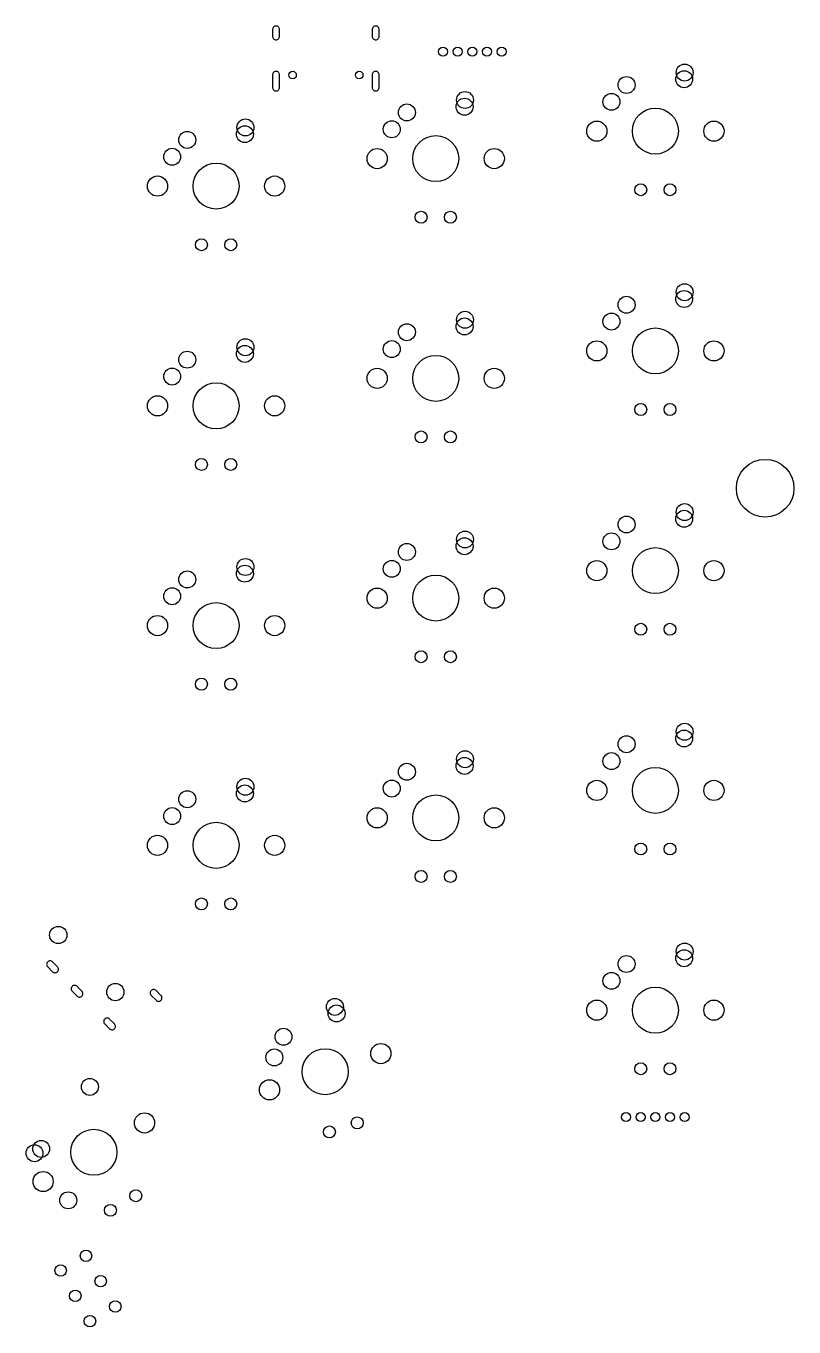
# Model space of a CAD drawing. Extents: x 31 to 332, y -142 to -29.
# Drawn here: x 193.1 to 259.7, y -141.8 to -29 of the extents above; entities that cross this region are included whole.
import ezdxf

# ---------------------------------------------------------------- set-up
doc = ezdxf.new("R2010")
doc.units = 0
doc.header["$MEASUREMENT"] = 0
doc.layers.add('BLACK', color=7, linetype='CONTINUOUS')

msp = doc.modelspace()

# ---------------------------------------------------------------- linework, layer by layer
at = {"layer": 'BLACK', "linetype": 'CONTINUOUS'}
for p, q in [((214.461, -29.229), (214.455, -29.2875)), ((214.455, -29.2875), (214.455, -29.8875)), ((214.478, -29.1727), (214.461, -29.229)), ((214.506, -29.1208), (214.478, -29.1727)), ((214.543, -29.0754), (214.506, -29.1208)), ((214.588, -29.0381), (214.543, -29.0754)), ((214.64, -29.0103), (214.588, -29.0381)), ((214.696, -28.9933), (214.64, -29.0103)), ((214.755, -28.9875), (214.696, -28.9933)), ((214.814, -28.9933), (214.755, -28.9875)), ((214.87, -29.0103), (214.814, -28.9933)), ((214.922, -29.0381), (214.87, -29.0103)), ((214.967, -29.0754), (214.922, -29.0381)), ((215.004, -29.1208), (214.967, -29.0754)), ((215.032, -29.1727), (215.004, -29.1208)), ((215.049, -29.229), (215.032, -29.1727)), ((215.055, -29.2875), (215.049, -29.229)), ((215.055, -29.8875), (215.055, -29.2875)), ((223.101, -29.229), (223.095, -29.2875)), ((223.095, -29.2875), (223.095, -29.8875)), ((223.118, -29.1727), (223.101, -29.229)), ((223.146, -29.1208), (223.118, -29.1727)), ((223.183, -29.0754), (223.146, -29.1208)), ((223.228, -29.0381), (223.183, -29.0754)), ((223.28, -29.0103), (223.228, -29.0381)), ((223.336, -28.9933), (223.28, -29.0103)), ((223.395, -28.9875), (223.336, -28.9933)), ((223.454, -28.9933), (223.395, -28.9875)), ((223.51, -29.0103), (223.454, -28.9933)), ((223.562, -29.0381), (223.51, -29.0103)), ((223.607, -29.0754), (223.562, -29.0381)), ((223.644, -29.1208), (223.607, -29.0754)), ((223.672, -29.1727), (223.644, -29.1208)), ((223.689, -29.229), (223.672, -29.1727)), ((223.695, -29.2875), (223.689, -29.229)), ((223.695, -29.8875), (223.695, -29.2875)), ((214.455, -29.8875), (214.461, -29.946)), ((214.461, -29.946), (214.478, -30.0023)), ((214.478, -30.0023), (214.506, -30.0542)), ((214.506, -30.0542), (214.543, -30.0996)), ((214.543, -30.0996), (214.588, -30.1369)), ((214.588, -30.1369), (214.64, -30.1647)), ((214.64, -30.1647), (214.696, -30.1817)), ((214.696, -30.1817), (214.755, -30.1875)), ((214.755, -30.1875), (214.814, -30.1817)), ((214.814, -30.1817), (214.87, -30.1647)), ((214.87, -30.1647), (214.922, -30.1369)), ((214.922, -30.1369), (214.967, -30.0996)), ((214.967, -30.0996), (215.004, -30.0542)), ((215.004, -30.0542), (215.032, -30.0023)), ((215.032, -30.0023), (215.049, -29.946)), ((215.049, -29.946), (215.055, -29.8875)), ((223.095, -29.8875), (223.101, -29.946)), ((223.101, -29.946), (223.118, -30.0023)), ((223.118, -30.0023), (223.146, -30.0542)), ((223.146, -30.0542), (223.183, -30.0996)), ((223.183, -30.0996), (223.228, -30.1369)), ((223.228, -30.1369), (223.28, -30.1647)), ((223.28, -30.1647), (223.336, -30.1817)), ((223.336, -30.1817), (223.395, -30.1875)), ((223.395, -30.1875), (223.454, -30.1817)), ((223.454, -30.1817), (223.51, -30.1647)), ((223.51, -30.1647), (223.562, -30.1369)), ((223.562, -30.1369), (223.607, -30.0996)), ((223.607, -30.0996), (223.644, -30.0542)), ((223.644, -30.0542), (223.672, -30.0023)), ((223.672, -30.0023), (223.689, -29.946)), ((223.689, -29.946), (223.695, -29.8875)), ((214.461, -33.159), (214.455, -33.2175)), ((214.455, -33.2175), (214.455, -34.3175)), ((214.478, -33.1027), (214.461, -33.159)), ((214.506, -33.0508), (214.478, -33.1027)), ((214.543, -33.0054), (214.506, -33.0508)), ((214.588, -32.9681), (214.543, -33.0054)), ((214.64, -32.9403), (214.588, -32.9681)), ((214.696, -32.9233), (214.64, -32.9403)), ((214.755, -32.9175), (214.696, -32.9233)), ((214.814, -32.9233), (214.755, -32.9175)), ((214.87, -32.9403), (214.814, -32.9233)), ((214.922, -32.9681), (214.87, -32.9403)), ((214.967, -33.0054), (214.922, -32.9681)), ((215.004, -33.0508), (214.967, -33.0054)), ((215.032, -33.1027), (215.004, -33.0508)), ((215.049, -33.159), (215.032, -33.1027)), ((215.055, -33.2175), (215.049, -33.159)), ((215.055, -34.3175), (215.055, -33.2175)), ((223.101, -33.159), (223.095, -33.2175)), ((223.095, -33.2175), (223.095, -34.3175)), ((223.118, -33.1027), (223.101, -33.159)), ((223.146, -33.0508), (223.118, -33.1027)), ((223.183, -33.0054), (223.146, -33.0508)), ((223.228, -32.9681), (223.183, -33.0054)), ((223.28, -32.9403), (223.228, -32.9681)), ((223.336, -32.9233), (223.28, -32.9403)), ((223.395, -32.9175), (223.336, -32.9233)), ((223.454, -32.9233), (223.395, -32.9175)), ((223.51, -32.9403), (223.454, -32.9233)), ((223.562, -32.9681), (223.51, -32.9403)), ((223.607, -33.0054), (223.562, -32.9681)), ((223.644, -33.0508), (223.607, -33.0054)), ((223.672, -33.1027), (223.644, -33.0508)), ((223.689, -33.159), (223.672, -33.1027)), ((223.695, -33.2175), (223.689, -33.159)), ((223.695, -34.3175), (223.695, -33.2175)), ((214.455, -34.3175), (214.461, -34.376)), ((214.461, -34.376), (214.478, -34.4323)), ((214.478, -34.4323), (214.506, -34.4842)), ((214.506, -34.4842), (214.543, -34.5296)), ((214.543, -34.5296), (214.588, -34.5669)), ((214.588, -34.5669), (214.64, -34.5947)), ((214.64, -34.5947), (214.696, -34.6117)), ((214.696, -34.6117), (214.755, -34.6175)), ((214.755, -34.6175), (214.814, -34.6117)), ((214.814, -34.6117), (214.87, -34.5947)), ((214.87, -34.5947), (214.922, -34.5669)), ((214.922, -34.5669), (214.967, -34.5296)), ((214.967, -34.5296), (215.004, -34.4842)), ((215.004, -34.4842), (215.032, -34.4323)), ((215.032, -34.4323), (215.049, -34.376)), ((215.049, -34.376), (215.055, -34.3175)), ((223.095, -34.3175), (223.101, -34.376)), ((223.101, -34.376), (223.118, -34.4323)), ((223.118, -34.4323), (223.146, -34.4842)), ((223.146, -34.4842), (223.183, -34.5296)), ((223.183, -34.5296), (223.228, -34.5669)), ((223.228, -34.5669), (223.28, -34.5947)), ((223.28, -34.5947), (223.336, -34.6117)), ((223.336, -34.6117), (223.395, -34.6175)), ((223.395, -34.6175), (223.454, -34.6117)), ((223.454, -34.6117), (223.51, -34.5947)), ((223.51, -34.5947), (223.562, -34.5669)), ((223.562, -34.5669), (223.607, -34.5296)), ((223.607, -34.5296), (223.644, -34.4842)), ((223.644, -34.4842), (223.672, -34.4323)), ((223.672, -34.4323), (223.689, -34.376)), ((223.689, -34.376), (223.695, -34.3175)), ((194.86, -110.273), (194.854, -110.332)), ((194.854, -110.332), (194.86, -110.39)), ((194.877, -110.217), (194.86, -110.273)), ((194.86, -110.39), (194.877, -110.447)), ((194.904, -110.165), (194.877, -110.217)), ((194.877, -110.447), (194.904, -110.499)), ((194.942, -110.12), (194.904, -110.165)), ((194.904, -110.499), (194.942, -110.544)), ((194.987, -110.083), (194.942, -110.12)), ((195.039, -110.055), (194.987, -110.083)), ((195.095, -110.038), (195.039, -110.055)), ((195.154, -110.032), (195.095, -110.038)), ((195.212, -110.038), (195.154, -110.032)), ((195.269, -110.055), (195.212, -110.038)), ((195.32, -110.083), (195.269, -110.055)), ((195.366, -110.12), (195.32, -110.083)), ((195.79, -110.544), (195.366, -110.12)), ((194.942, -110.544), (195.366, -110.968)), ((195.366, -110.968), (195.411, -111.006)), ((195.411, -111.006), (195.463, -111.033)), ((195.463, -111.033), (195.519, -111.05)), ((195.519, -111.05), (195.578, -111.056)), ((195.578, -111.056), (195.637, -111.05)), ((195.637, -111.05), (195.693, -111.033)), ((195.693, -111.033), (195.745, -111.006)), ((195.745, -111.006), (195.79, -110.968)), ((195.827, -110.59), (195.79, -110.544)), ((195.79, -110.968), (195.827, -110.923)), ((195.855, -110.641), (195.827, -110.59)), ((195.827, -110.923), (195.855, -110.871)), ((195.872, -110.698), (195.855, -110.641)), ((195.855, -110.871), (195.872, -110.815)), ((195.878, -110.756), (195.872, -110.698)), ((195.872, -110.815), (195.878, -110.756)), ((196.981, -112.395), (196.975, -112.453)), ((196.975, -112.453), (196.981, -112.512)), ((196.998, -112.338), (196.981, -112.395)), ((196.981, -112.512), (196.998, -112.568)), ((197.026, -112.287), (196.998, -112.338)), ((196.998, -112.568), (197.026, -112.62)), ((197.063, -112.241), (197.026, -112.287)), ((197.026, -112.62), (197.063, -112.665)), ((197.108, -112.204), (197.063, -112.241)), ((197.063, -112.665), (197.487, -113.09)), ((197.16, -112.176), (197.108, -112.204)), ((197.217, -112.159), (197.16, -112.176)), ((197.275, -112.153), (197.217, -112.159)), ((197.334, -112.159), (197.275, -112.153)), ((197.39, -112.176), (197.334, -112.159)), ((197.442, -112.204), (197.39, -112.176)), ((197.487, -112.241), (197.442, -112.204)), ((197.911, -112.665), (197.487, -112.241)), ((197.949, -112.711), (197.911, -112.665)), ((197.977, -112.763), (197.949, -112.711)), ((197.994, -112.819), (197.977, -112.763)), ((203.84, -112.748), (203.834, -112.807)), ((203.857, -112.692), (203.84, -112.748)), ((203.885, -112.64), (203.857, -112.692)), ((203.922, -112.595), (203.885, -112.64)), ((203.967, -112.557), (203.922, -112.595)), ((204.019, -112.53), (203.967, -112.557)), ((204.075, -112.513), (204.019, -112.53)), ((204.134, -112.507), (204.075, -112.513)), ((204.193, -112.513), (204.134, -112.507)), ((204.249, -112.53), (204.193, -112.513)), ((204.301, -112.557), (204.249, -112.53)), ((204.346, -112.595), (204.301, -112.557)), ((204.77, -113.019), (204.346, -112.595)), ((197.487, -113.09), (197.533, -113.127)), ((197.533, -113.127), (197.585, -113.155)), ((197.585, -113.155), (197.641, -113.172)), ((197.641, -113.172), (197.699, -113.178)), ((197.699, -113.178), (197.758, -113.172)), ((197.758, -113.172), (197.814, -113.155)), ((197.814, -113.155), (197.866, -113.127)), ((197.866, -113.127), (197.911, -113.09)), ((197.911, -113.09), (197.949, -113.044)), ((197.949, -113.044), (197.977, -112.992)), ((197.977, -112.992), (197.994, -112.936)), ((197.999, -112.878), (197.994, -112.819)), ((197.994, -112.936), (197.999, -112.878)), ((203.834, -112.807), (203.84, -112.865)), ((203.84, -112.865), (203.857, -112.922)), ((203.857, -112.922), (203.885, -112.974)), ((203.885, -112.974), (203.922, -113.019)), ((203.922, -113.019), (204.346, -113.443)), ((204.346, -113.443), (204.392, -113.481)), ((204.392, -113.481), (204.443, -113.508)), ((204.443, -113.508), (204.5, -113.525)), ((204.5, -113.525), (204.558, -113.531)), ((204.558, -113.531), (204.617, -113.525)), ((204.617, -113.525), (204.673, -113.508)), ((204.673, -113.508), (204.725, -113.481)), ((204.725, -113.481), (204.77, -113.443)), ((204.808, -113.064), (204.77, -113.019)), ((204.77, -113.443), (204.808, -113.398)), ((204.835, -113.116), (204.808, -113.064)), ((204.808, -113.398), (204.835, -113.346)), ((204.853, -113.173), (204.835, -113.116)), ((204.835, -113.346), (204.853, -113.29)), ((204.858, -113.231), (204.853, -113.173)), ((204.853, -113.29), (204.858, -113.231)), ((199.937, -115.032), (199.891, -115.07)), ((199.989, -115.005), (199.937, -115.032)), ((200.045, -114.987), (199.989, -115.005)), ((200.104, -114.982), (200.045, -114.987)), ((200.162, -114.987), (200.104, -114.982)), ((200.218, -115.005), (200.162, -114.987)), ((200.27, -115.032), (200.218, -115.005)), ((200.316, -115.07), (200.27, -115.032)), ((199.809, -115.223), (199.804, -115.282)), ((199.804, -115.282), (199.809, -115.34)), ((199.826, -115.167), (199.809, -115.223)), ((199.809, -115.34), (199.826, -115.397)), ((199.854, -115.115), (199.826, -115.167)), ((199.826, -115.397), (199.854, -115.448)), ((199.891, -115.07), (199.854, -115.115)), ((199.854, -115.448), (199.891, -115.494)), ((199.891, -115.494), (200.316, -115.918)), ((200.74, -115.494), (200.316, -115.07)), ((200.316, -115.918), (200.361, -115.955)), ((200.361, -115.955), (200.413, -115.983)), ((200.413, -115.983), (200.469, -116)), ((200.469, -116), (200.528, -116.006)), ((200.528, -116.006), (200.586, -116)), ((200.586, -116), (200.643, -115.983)), ((200.643, -115.983), (200.694, -115.955)), ((200.694, -115.955), (200.74, -115.918)), ((200.777, -115.539), (200.74, -115.494)), ((200.74, -115.918), (200.777, -115.873)), ((200.805, -115.591), (200.777, -115.539)), ((200.777, -115.873), (200.805, -115.821)), ((200.822, -115.647), (200.805, -115.591)), ((200.805, -115.821), (200.822, -115.764)), ((200.828, -115.706), (200.822, -115.647)), ((200.822, -115.764), (200.828, -115.706))]:
    msp.add_line(p, q, dxfattribs=at)
at = {"layer": 'BLACK'}
for centre, radius in [((229.235, -31.2102), 0.3937), ((230.505, -31.2102), 0.3937), ((231.775, -31.2102), 0.3937), ((233.045, -31.2102), 0.3937), ((234.315, -31.2102), 0.3937), ((250.19, -33.02), 0.735), ((216.185, -33.2375), 0.325), ((221.965, -33.2375), 0.325), ((245.15, -34.1), 0.735), ((250.15, -33.6), 0.735), ((231.14, -35.4012), 0.735), ((243.84, -35.56), 0.735), ((226.1, -36.4812), 0.735), ((231.1, -35.9812), 0.735), ((212.09, -37.7825), 0.735), ((224.79, -37.9412), 0.735), ((247.65, -38.1), 1.9939), ((207.05, -38.8625), 0.735), ((212.05, -38.3625), 0.735), ((242.57, -38.1), 0.875), ((252.73, -38.1), 0.875), ((228.6, -40.4812), 1.9939), ((205.74, -40.3225), 0.735), ((223.52, -40.4812), 0.875), ((233.68, -40.4812), 0.875), ((209.55, -42.8625), 1.9939), ((204.47, -42.8625), 0.875), ((214.63, -42.8625), 0.875), ((246.38, -43.18), 0.52), ((248.92, -43.18), 0.52), ((227.33, -45.5613), 0.52), ((229.87, -45.5613), 0.52), ((208.28, -47.9425), 0.52), ((210.82, -47.9425), 0.52), ((250.19, -52.07), 0.735), ((245.15, -53.15), 0.735), ((250.15, -52.65), 0.735), ((231.14, -54.4512), 0.735), ((243.84, -54.61), 0.735), ((226.1, -55.5312), 0.735), ((231.1, -55.0312), 0.735), ((247.65, -57.15), 1.9939), ((212.09, -56.8325), 0.735), ((224.79, -56.9913), 0.735), ((242.57, -57.15), 0.875), ((252.73, -57.15), 0.875), ((207.05, -57.9125), 0.735), ((212.05, -57.4125), 0.735), ((205.74, -59.3725), 0.735), ((228.6, -59.5312), 1.9939), ((223.52, -59.5312), 0.875), ((233.68, -59.5312), 0.875), ((209.55, -61.9125), 1.9939), ((204.47, -61.9125), 0.875), ((214.63, -61.9125), 0.875), ((246.38, -62.23), 0.52), ((248.92, -62.23), 0.52), ((227.33, -64.6112), 0.52), ((229.87, -64.6112), 0.52), ((208.28, -66.9925), 0.52), ((210.82, -66.9925), 0.52), ((257.175, -69.0562), 2.5), ((250.15, -71.7), 0.735), ((250.19, -71.12), 0.735), ((245.15, -72.2), 0.735), ((231.14, -73.5012), 0.735), ((243.84, -73.66), 0.735), ((226.1, -74.5812), 0.735), ((231.1, -74.0812), 0.735), ((247.65, -76.2), 1.9939), ((212.09, -75.8825), 0.735), ((224.79, -76.0412), 0.735), ((242.57, -76.2), 0.875), ((252.73, -76.2), 0.875), ((207.05, -76.9625), 0.735), ((212.05, -76.4625), 0.735), ((228.6, -78.5812), 1.9939), ((205.74, -78.4225), 0.735), ((223.52, -78.5812), 0.875), ((233.68, -78.5812), 0.875), ((209.55, -80.9625), 1.9939), ((204.47, -80.9625), 0.875), ((214.63, -80.9625), 0.875), ((246.38, -81.28), 0.52), ((248.92, -81.28), 0.52), ((227.33, -83.6612), 0.52), ((229.87, -83.6612), 0.52), ((208.28, -86.0425), 0.52), ((210.82, -86.0425), 0.52), ((250.15, -90.75), 0.735), ((250.19, -90.17), 0.735), ((245.15, -91.25), 0.735), ((231.1, -93.1312), 0.735), ((231.14, -92.5512), 0.735), ((243.84, -92.71), 0.735), ((226.1, -93.6312), 0.735), ((247.65, -95.25), 1.9939), ((212.09, -94.9325), 0.735), ((224.79, -95.0913), 0.735), ((242.57, -95.25), 0.875), ((252.73, -95.25), 0.875), ((207.05, -96.0125), 0.735), ((212.05, -95.5125), 0.735), ((228.6, -97.6312), 1.9939), ((205.74, -97.4725), 0.735), ((223.52, -97.6312), 0.875), ((233.68, -97.6312), 0.875), ((209.55, -100.012), 1.9939), ((204.47, -100.012), 0.875), ((214.63, -100.012), 0.875), ((246.38, -100.33), 0.52), ((248.92, -100.33), 0.52), ((227.33, -102.711), 0.52), ((229.87, -102.711), 0.52), ((208.28, -105.093), 0.52), ((210.82, -105.093), 0.52), ((195.861, -107.786), 0.75), ((250.15, -109.8), 0.735), ((250.19, -109.22), 0.735), ((245.15, -110.3), 0.735), ((243.84, -111.76), 0.735), ((200.811, -112.736), 0.75), ((247.65, -114.3), 1.9939), ((219.857, -114.018), 0.735), ((219.999, -114.582), 0.735), ((242.57, -114.3), 0.875), ((252.73, -114.3), 0.875), ((215.398, -116.602), 0.735), ((223.843, -118.064), 0.875), ((214.603, -118.396), 0.735), ((219.011, -119.634), 1.9939), ((246.38, -119.38), 0.52), ((248.92, -119.38), 0.52), ((198.605, -120.95), 0.735), ((214.18, -121.204), 0.875), ((203.345, -124.079), 0.875), ((221.789, -124.073), 0.52), ((245.11, -123.571), 0.3937), ((246.38, -123.571), 0.3937), ((247.65, -123.571), 0.3937), ((248.92, -123.571), 0.3937), ((250.19, -123.571), 0.3937), ((198.945, -126.619), 1.9939), ((219.373, -124.858), 0.52), ((193.798, -126.704), 0.735), ((194.376, -126.324), 0.735), ((194.546, -129.159), 0.875), ((196.731, -130.784), 0.735), ((202.585, -130.383), 0.52), ((200.386, -131.653), 0.52), ((198.267, -135.595), 0.5), ((196.068, -136.865), 0.5), ((199.537, -137.795), 0.5), ((197.338, -139.065), 0.5), ((200.807, -139.995), 0.5), ((198.608, -141.265), 0.5)]:
    msp.add_circle(centre, radius, dxfattribs=at)

doc.saveas('drawing.dxf')
